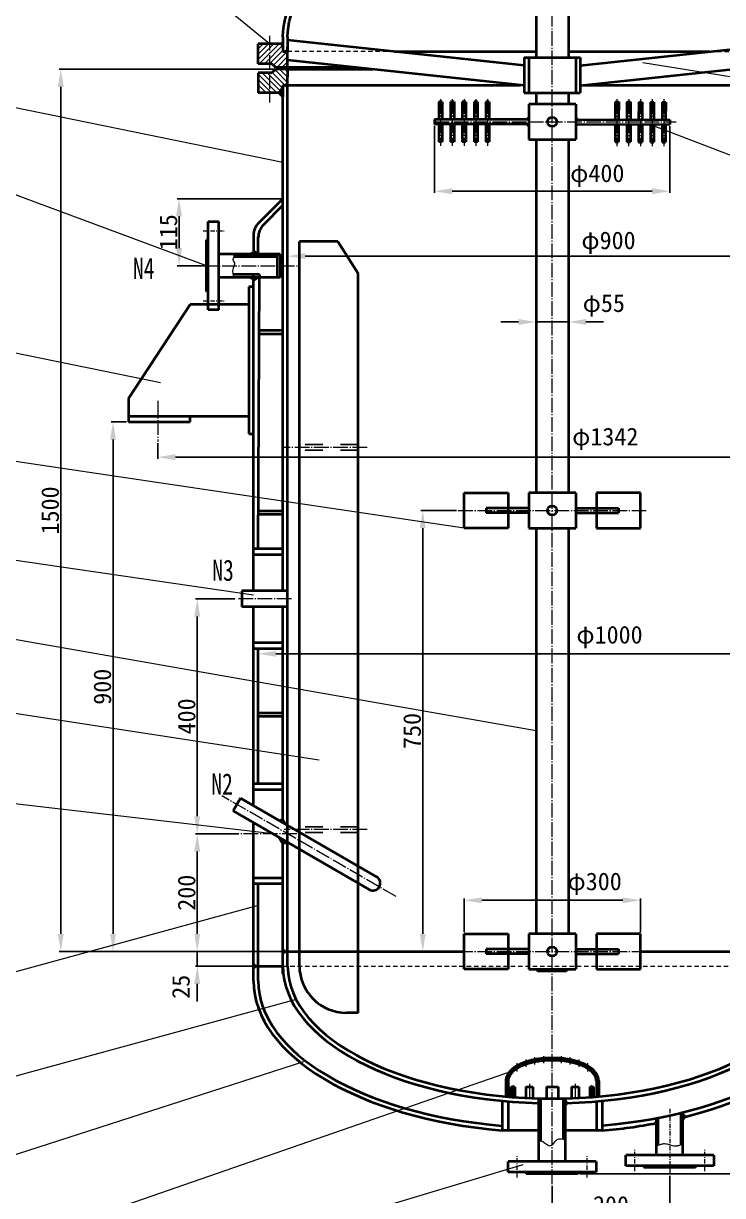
# Model space of a CAD drawing. Extents: x -4398 to 3578, y -1551 to 9604.
# Drawn here: x -3260 to -2071, y 5445 to 7438 of the extents above; entities that cross this region are included whole.
import ezdxf

# ---------------------------------------------------------------- set-up
doc = ezdxf.new("R2010")
doc.units = 0
doc.header["$LTSCALE"] = 10
doc.header["$PDMODE"] = 1
for name, pattern in [('EB_DASH', [6, 3, -3]), ('XX-L', [1.25, 0.75, -0.5]), ('ZXX-L', [3.28, 2.5, -0.3, 0.18, -0.3]), ('ZXX-S', [1.27, 0.75, -0.2, 0.12, -0.2])]:
    doc.linetypes.add(name, pattern=pattern)
doc.layers.get('Defpoints').update_dxf_attribs({"linetype": 'CONTINUOUS'})
for name, color, linetype, lineweight in [('A 粗实线', 1, 'CONTINUOUS', 40), ('B 细实线', 7, 'CONTINUOUS', 18), ('C 文 字', 2, 'CONTINUOUS', 20), ('CAXA0', 7, 'CONTINUOUS', 70), ('CAXA2', 6, 'EB_DASH', 25), ('D 短中心线', 3, 'ZXX-S', 18), ('E 长中心线', 3, 'ZXX-L', 18), ('G 长虚线', 6, 'XX-L', 20), ('J 标注尺寸', 2, 'CONTINUOUS', 18)]:
    doc.layers.add(name, color=color, linetype=linetype, lineweight=lineweight)
doc.styles.add('HZTXT', font='SIMFANG.TTF', dxfattribs={"width": 0.75})
doc.styles.get("Standard").update_dxf_attribs({"font": 'SIMFANG.TTF'})
doc.dimstyles.new('通用标注4.0', dxfattribs={"dimtxt": 30, "dimasz": 30, "dimexe": 3, "dimexo": 3, "dimgap": 3, "dimtad": 1, "dimdec": 0, "dimzin": 0, "dimdsep": 46, "dimtxsty": 'Standard', "dimcen": 3, "dimadec": 0, "dimazin": 0, "dimtfac": 0.375, "dimtdec": 0, "dimtmove": 2, "dimatfit": 3, "dimfxl": 0, "dimtzin": 0, "dimarcsym": 0})

# ---------------------------------------------------------------- blocks, each defined once
blk = doc.blocks.new('*D129')
at = {"layer": 'Defpoints', "color": 0}
for p in [(-2157.9, 8678), (-2317, 5481.7), (-1467.5, 5481.7)]:
    blk.add_point(p, dxfattribs=at)
at = {"layer": 'J 标注尺寸', "color": 0, "lineweight": -2}
for p, q in [((-2154.9, 8678), (-1464.5, 8678)), ((-1467.5, 8648), (-1467.5, 5511.7)), ((-2314, 5481.7), (-1464.5, 5481.7))]:
    blk.add_line(p, q, dxfattribs=at)
at = {"layer": 'J 标注尺寸', "color": 0}
for points in [[(-1472.5, 8648), (-1462.5, 8648), (-1467.5, 8678)], [(-1472.5, 5511.7), (-1462.5, 5511.7), (-1467.5, 5481.7)]]:
    blk.add_solid(points, dxfattribs=at)
at = {"layer": 'J 标注尺寸', "color": 0, "insert": (-1485.5, 7079.9), "char_height": 30, "attachment_point": 5, "rotation": 90}
blk.add_mtext('-3180', dxfattribs=at)
blk = doc.blocks.new('*D130')
at = {"layer": 'Defpoints', "color": 0}
for p in [(-2826.7, 7359.7), (-3196.9, 5859.7), (-2819, 5859.7)]:
    blk.add_point(p, dxfattribs=at)
at = {"layer": 'J 标注尺寸', "color": 0, "lineweight": -2}
for p, q in [((-2829.7, 7359.7), (-3199.9, 7359.7)), ((-3196.9, 7329.7), (-3196.9, 5889.7)), ((-2822, 5859.7), (-3199.9, 5859.7))]:
    blk.add_line(p, q, dxfattribs=at)
at = {"layer": 'J 标注尺寸', "color": 0}
for points in [[(-3201.9, 7329.7), (-3191.9, 7329.7), (-3196.9, 7359.7)], [(-3201.9, 5889.7), (-3191.9, 5889.7), (-3196.9, 5859.7)]]:
    blk.add_solid(points, dxfattribs=at)
at = {"layer": 'J 标注尺寸', "color": 0, "insert": (-3214.9, 6609.7), "char_height": 30, "attachment_point": 5, "rotation": 90}
blk.add_mtext('1500', dxfattribs=at)
blk = doc.blocks.new('*D121')
at = {"layer": 'Defpoints', "color": 0}
for p in [(-3082, 6760), (-3108.1, 5859.7), (-2819, 5859.7)]:
    blk.add_point(p, dxfattribs=at)
at = {"layer": 'J 标注尺寸', "color": 0, "lineweight": -2}
for p, q in [((-3085, 6760), (-3111.1, 6760)), ((-3108.1, 6730), (-3108.1, 5889.7)), ((-2822, 5859.7), (-3111.1, 5859.7))]:
    blk.add_line(p, q, dxfattribs=at)
at = {"layer": 'J 标注尺寸', "color": 0}
for points in [[(-3113.1, 6730), (-3103.1, 6730), (-3108.1, 6760)], [(-3113.1, 5889.7), (-3103.1, 5889.7), (-3108.1, 5859.7)]]:
    blk.add_solid(points, dxfattribs=at)
at = {"layer": 'J 标注尺寸', "color": 0, "insert": (-3126.1, 6309.9), "char_height": 30, "attachment_point": 5, "rotation": 90}
blk.add_mtext('900', dxfattribs=at)
blk = doc.blocks.new('*D120')
at = {"layer": 'Defpoints', "color": 0}
for p in [(-2210.9, 5946.8), (-2510.9, 5889.7), (-2210.9, 5889.7)]:
    blk.add_point(p, dxfattribs=at)
at = {"layer": 'J 标注尺寸', "color": 0, "lineweight": -2}
for p, q in [((-2510.9, 5892.7), (-2510.9, 5949.8)), ((-2480.9, 5946.8), (-2240.9, 5946.8)), ((-2210.9, 5892.7), (-2210.9, 5949.8))]:
    blk.add_line(p, q, dxfattribs=at)
at = {"layer": 'J 标注尺寸', "color": 0}
for points in [[(-2480.9, 5951.8), (-2480.9, 5941.8), (-2510.9, 5946.8)], [(-2240.9, 5951.8), (-2240.9, 5941.8), (-2210.9, 5946.8)]]:
    blk.add_solid(points, dxfattribs=at)
at = {"layer": 'J 标注尺寸', "color": 0, "insert": (-2288.8, 5974.9), "char_height": 30, "attachment_point": 5}
blk.add_mtext('φ300', dxfattribs=at)
blk = doc.blocks.new('*D119')
at = {"layer": 'Defpoints', "color": 0}
for p in [(-2520.9, 6609.7), (-2581.2, 5859.7), (-2564.2, 5859.7)]:
    blk.add_point(p, dxfattribs=at)
at = {"layer": 'J 标注尺寸', "color": 0, "lineweight": -2}
for p, q in [((-2523.9, 6609.7), (-2584.2, 6609.7)), ((-2581.2, 6579.7), (-2581.2, 5889.7)), ((-2567.2, 5859.7), (-2584.2, 5859.7))]:
    blk.add_line(p, q, dxfattribs=at)
at = {"layer": 'J 标注尺寸', "color": 0}
for points in [[(-2586.2, 6579.7), (-2576.2, 6579.7), (-2581.2, 6609.7)], [(-2586.2, 5889.7), (-2576.2, 5889.7), (-2581.2, 5859.7)]]:
    blk.add_solid(points, dxfattribs=at)
at = {"layer": 'J 标注尺寸', "color": 0, "insert": (-2599.2, 6234.7), "char_height": 30, "attachment_point": 5, "rotation": 90}
blk.add_mtext('750', dxfattribs=at)
blk = doc.blocks.new('*D115')
at = {"layer": 'Defpoints', "color": 0}
for p in [(-2964.8, 6459.3), (-2898.1, 6459.3), (-2964.1, 6059.7)]:
    blk.add_point(p, dxfattribs=at)
at = {"layer": 'J 标注尺寸', "color": 0, "lineweight": -2}
for p, q in [((-2901.1, 6459.3), (-2967.8, 6459.3)), ((-2964.8, 6089.7), (-2964.8, 6429.3)), ((-2967.1, 6059.7), (-2967.8, 6059.7))]:
    blk.add_line(p, q, dxfattribs=at)
at = {"layer": 'J 标注尺寸', "color": 0}
for points in [[(-2969.8, 6429.3), (-2959.8, 6429.3), (-2964.8, 6459.3)], [(-2969.8, 6089.7), (-2959.8, 6089.7), (-2964.8, 6059.7)]]:
    blk.add_solid(points, dxfattribs=at)
at = {"layer": 'J 标注尺寸', "color": 0, "insert": (-2982.8, 6259.5), "char_height": 30, "attachment_point": 5, "rotation": 90}
blk.add_mtext('400', dxfattribs=at)
blk = doc.blocks.new('*D136')
at = {"layer": 'Defpoints', "color": 0}
for p in [(-2819, 5859.7), (-2964.8, 5834.7), (-2861, 5834.7)]:
    blk.add_point(p, dxfattribs=at)
at = {"layer": 'J 标注尺寸', "color": 0, "lineweight": -2}
for p, q in [((-2964.8, 5889.7), (-2964.8, 5919.7)), ((-2822, 5859.7), (-2967.8, 5859.7)), ((-2964.8, 5859.7), (-2964.8, 5834.7)), ((-2864, 5834.7), (-2967.8, 5834.7)), ((-2964.8, 5804.7), (-2964.8, 5774.7))]:
    blk.add_line(p, q, dxfattribs=at)
at = {"layer": 'J 标注尺寸', "color": 0}
for points in [[(-2969.8, 5889.7), (-2959.8, 5889.7), (-2964.8, 5859.7)], [(-2969.8, 5804.7), (-2959.8, 5804.7), (-2964.8, 5834.7)]]:
    blk.add_solid(points, dxfattribs=at)
at = {"layer": 'J 标注尺寸', "color": 0, "insert": (-2992.5, 5799.8), "char_height": 30, "attachment_point": 5, "rotation": 90}
blk.add_mtext('25', dxfattribs=at)
blk = doc.blocks.new('*D114')
at = {"layer": 'Defpoints', "color": 0}
for p in [(-2891, 6059.7), (-2964.8, 5859.7), (-2819, 5859.7)]:
    blk.add_point(p, dxfattribs=at)
at = {"layer": 'J 标注尺寸', "color": 0, "lineweight": -2}
for p, q in [((-2894, 6059.7), (-2967.8, 6059.7)), ((-2964.8, 6029.7), (-2964.8, 5889.7)), ((-2822, 5859.7), (-2967.8, 5859.7))]:
    blk.add_line(p, q, dxfattribs=at)
at = {"layer": 'J 标注尺寸', "color": 0}
for points in [[(-2969.8, 6029.7), (-2959.8, 6029.7), (-2964.8, 6059.7)], [(-2969.8, 5889.7), (-2959.8, 5889.7), (-2964.8, 5859.7)]]:
    blk.add_solid(points, dxfattribs=at)
at = {"layer": 'J 标注尺寸', "color": 0, "insert": (-2982.8, 5959.7), "char_height": 30, "attachment_point": 5, "rotation": 90}
blk.add_mtext('200', dxfattribs=at)
blk = doc.blocks.new('*D118')
at = {"layer": 'Defpoints', "color": 0}
for p in [(-2161, 5481.3), (-2361, 5464.2), (-2161, 5410.7)]:
    blk.add_point(p, dxfattribs=at)
at = {"layer": 'J 标注尺寸', "color": 0, "lineweight": -2}
for p, q in [((-2361, 5461.2), (-2361, 5407.7)), ((-2161, 5478.3), (-2161, 5407.7)), ((-2331, 5410.7), (-2191, 5410.7))]:
    blk.add_line(p, q, dxfattribs=at)
at = {"layer": 'J 标注尺寸', "color": 0}
for points in [[(-2331, 5415.7), (-2331, 5405.7), (-2361, 5410.7)], [(-2191, 5415.7), (-2191, 5405.7), (-2161, 5410.7)]]:
    blk.add_solid(points, dxfattribs=at)
at = {"layer": 'J 标注尺寸', "color": 0, "insert": (-2261, 5428.7), "char_height": 30, "attachment_point": 5}
blk.add_mtext('200', dxfattribs=at)
blk = doc.blocks.new('*D133')
at = {"layer": 'Defpoints', "color": 0}
for p in [(-2861, 6374.3), (-1861, 6374.3), (-1861, 6365.9)]:
    blk.add_point(p, dxfattribs=at)
at = {"layer": 'J 标注尺寸', "color": 0, "lineweight": -2}
for p, q in [((-2861, 6371.3), (-2861, 6362.9)), ((-2831, 6365.9), (-1891, 6365.9)), ((-1861, 6371.3), (-1861, 6362.9))]:
    blk.add_line(p, q, dxfattribs=at)
at = {"layer": 'J 标注尺寸', "color": 0}
for points in [[(-2831, 6370.9), (-2831, 6360.9), (-2861, 6365.9)], [(-1891, 6370.9), (-1891, 6360.9), (-1861, 6365.9)]]:
    blk.add_solid(points, dxfattribs=at)
at = {"layer": 'J 标注尺寸', "color": 0, "insert": (-2263.5, 6394.3), "char_height": 30, "attachment_point": 5}
blk.add_mtext('φ1000', dxfattribs=at)
blk = doc.blocks.new('*D125')
at = {"layer": 'Defpoints', "color": 0}
for p in [(-3032, 6726.8), (-1690.1, 6726.8), (-1690.1, 6700.2)]:
    blk.add_point(p, dxfattribs=at)
at = {"layer": 'J 标注尺寸', "color": 0, "lineweight": -2}
for p, q in [((-3032, 6723.8), (-3032, 6697.2)), ((-1690.1, 6723.8), (-1690.1, 6697.2)), ((-3002, 6700.2), (-1720.1, 6700.2))]:
    blk.add_line(p, q, dxfattribs=at)
at = {"layer": 'J 标注尺寸', "color": 0}
for points in [[(-3002, 6705.2), (-3002, 6695.2), (-3032, 6700.2)], [(-1720.1, 6705.2), (-1720.1, 6695.2), (-1690.1, 6700.2)]]:
    blk.add_solid(points, dxfattribs=at)
at = {"layer": 'J 标注尺寸', "color": 0, "insert": (-2270.7, 6731.2), "char_height": 30, "attachment_point": 5}
blk.add_mtext('φ1342', dxfattribs=at)
blk = doc.blocks.new('*D122')
at = {"layer": 'C 文 字', "color": 0, "lineweight": -2}
for p, q in [((-2811, 7033.1), (-2811, 7045)), ((-2781, 7042), (-1941, 7042)), ((-1911, 7033.1), (-1911, 7045))]:
    blk.add_line(p, q, dxfattribs=at)
at = {"layer": 'C 文 字', "color": 0}
for points in [[(-2781, 7047), (-2781, 7037), (-2811, 7042)], [(-1941, 7047), (-1941, 7037), (-1911, 7042)]]:
    blk.add_solid(points, dxfattribs=at)
at = {"layer": 'Defpoints', "color": 0}
for p in [(-1911, 7042), (-2811, 7030.1), (-1911, 7030.1)]:
    blk.add_point(p, dxfattribs=at)
at = {"layer": 'C 文 字', "color": 0, "insert": (-2265.2, 7064.8), "char_height": 30, "attachment_point": 5}
blk.add_mtext('φ900', dxfattribs=at)
blk = doc.blocks.new('*D116')
at = {"layer": 'Defpoints', "color": 0}
for p in [(-2995.7, 7139.7), (-2819, 7139.7), (-2949, 7025.6)]:
    blk.add_point(p, dxfattribs=at)
at = {"layer": 'J 标注尺寸', "color": 0, "lineweight": -2}
for p, q in [((-2822, 7139.7), (-2998.7, 7139.7)), ((-2995.7, 7055.6), (-2995.7, 7109.7)), ((-2952, 7025.6), (-2998.7, 7025.6))]:
    blk.add_line(p, q, dxfattribs=at)
at = {"layer": 'J 标注尺寸', "color": 0}
for points in [[(-3000.7, 7109.7), (-2990.7, 7109.7), (-2995.7, 7139.7)], [(-3000.7, 7055.6), (-2990.7, 7055.6), (-2995.7, 7025.6)]]:
    blk.add_solid(points, dxfattribs=at)
at = {"layer": 'J 标注尺寸', "color": 0, "insert": (-3013.7, 7082.6), "char_height": 30, "attachment_point": 5, "rotation": 90}
blk.add_mtext('115', dxfattribs=at)
blk = doc.blocks.new('*D135')
at = {"layer": 'Defpoints', "color": 0}
for p in [(-2561, 7266.3), (-2161, 7266), (-2561, 7152.4)]:
    blk.add_point(p, dxfattribs=at)
at = {"layer": 'J 标注尺寸', "color": 0, "lineweight": -2}
for p, q in [((-2561, 7263.3), (-2561, 7149.4)), ((-2161, 7263), (-2161, 7149.4)), ((-2191, 7152.4), (-2531, 7152.4))]:
    blk.add_line(p, q, dxfattribs=at)
at = {"layer": 'J 标注尺寸', "color": 0}
for points in [[(-2531, 7157.4), (-2531, 7147.4), (-2561, 7152.4)], [(-2191, 7157.4), (-2191, 7147.4), (-2161, 7152.4)]]:
    blk.add_solid(points, dxfattribs=at)
at = {"layer": 'J 标注尺寸', "color": 0, "insert": (-2284.3, 7178.8), "char_height": 30, "attachment_point": 5}
blk.add_mtext('φ400', dxfattribs=at)
blk = doc.blocks.new('*D124')
at = {"layer": 'Defpoints', "color": 0}
for p in [(-2388.5, 6932.5), (-2388.5, 6930.1), (-2333.5, 6932.5)]:
    blk.add_point(p, dxfattribs=at)
at = {"layer": 'J 标注尺寸', "color": 0, "lineweight": -2}
for p, q in [((-2418.5, 6930.1), (-2448.5, 6930.1)), ((-2333.5, 6930.1), (-2388.5, 6930.1)), ((-2388.5, 6929.5), (-2388.5, 6927.1)), ((-2333.5, 6929.5), (-2333.5, 6927.1)), ((-2303.5, 6930.1), (-2273.5, 6930.1))]:
    blk.add_line(p, q, dxfattribs=at)
at = {"layer": 'J 标注尺寸', "color": 0}
for points in [[(-2418.5, 6935.1), (-2418.5, 6925.1), (-2388.5, 6930.1)], [(-2303.5, 6935.1), (-2303.5, 6925.1), (-2333.5, 6930.1)]]:
    blk.add_solid(points, dxfattribs=at)
at = {"layer": 'J 标注尺寸', "color": 0, "insert": (-2273.2, 6958), "char_height": 30, "attachment_point": 5}
blk.add_mtext('φ55', dxfattribs=at)

msp = doc.modelspace()

# ---------------------------------------------------------------- hatches: boundary and pattern name
at = {"layer": 'A 粗实线'}
h = msp.add_hatch(color=256, dxfattribs=at)
h.paths.add_polyline_path([(-2824.6, 7403), (-2819, 7403), (-2819, 7395)], flags=0)
h.paths.add_polyline_path([(-2819, 7408.6), (-2819, 7403), (-2824.6, 7403)], flags=0)
h = msp.add_hatch(color=256, dxfattribs=at)
h.paths.add_polyline_path([(-2826, 7319.7), (-2819, 7319.7), (-2819, 7329.7)], flags=0)
h.paths.add_polyline_path([(-2819, 7312.7), (-2819, 7319.7), (-2826, 7319.7)], flags=0)
for points in [[(-2401, 7274.3), (-2404.2, 7274.3), (-2401, 7277.5)], [(-2321, 7274.3), (-2317.8, 7274.3), (-2321, 7277.5)], [(-2321, 7274.2), (-2317.8, 7274.2), (-2320.9, 7277.4)], [(-2401, 7266.3), (-2404.2, 7266.3), (-2401, 7263.1)], [(-2321, 7266.3), (-2317.8, 7266.3), (-2321, 7263.1)], [(-2321, 7266.2), (-2317.8, 7266.2), (-2321, 7263)]]:
    msp.add_hatch(color=256, dxfattribs=at).paths.add_polyline_path(points, flags=0)
h = msp.add_hatch(color=256, dxfattribs=at)
h.paths.add_polyline_path([(-2861, 7045.6), (-2869, 7045.6), (-2869, 7050.9)])
h.paths.add_polyline_path([(-2869, 7045.6), (-2879.3, 7045.6), (-2869, 7050.9)])
h = msp.add_hatch(color=256, dxfattribs=at)
h.paths.add_polyline_path([(-2861, 7005.6), (-2869, 7005.6), (-2869, 7000.2)])
h.paths.add_polyline_path([(-2869, 7005.6), (-2879.3, 7005.6), (-2869, 7000.2)])
h = msp.add_hatch(color=256, dxfattribs=at)
h.paths.add_polyline_path([(-2821, 6080), (-2819, 6087.5), (-2826.8, 6083.3)])
h.paths.add_polyline_path([(-2821, 6080), (-2811, 6074.2), (-2819, 6087.5)])
h = msp.add_hatch(color=256, dxfattribs=at)
h.paths.add_polyline_path([(-2819, 6042.7), (-2819, 6049.8), (-2825.6, 6053.7)], flags=0)
h.paths.add_polyline_path([(-2819, 6042.7), (-2811, 6045.2), (-2819, 6049.8)], flags=0)
at = {"layer": 'B 细实线'}
h = msp.add_hatch(dxfattribs=at)
h.set_pattern_fill('ANSI31', color=256, scale=2, style=0)
h.paths.add_polyline_path([(-2841.9, 7402.9), (-2861, 7402.9), (-2861, 7368.9), (-2841.9, 7368.9)])
h.paths.add_polyline_path([(-2811, 7389.7), (-2819, 7389.7), (-2819, 7402.9), (-2841.9, 7402.9), (-2841.9, 7368.9), (-2837.8, 7368.9), (-2831.3, 7362.9), (-2811, 7362.9)])
h.paths.add_polyline_path([(-1880.1, 7402.9), (-1903, 7402.9), (-1903, 7389.7), (-1911, 7389.7), (-1911, 7378.7), (-1911, 7362.9), (-1890.6, 7362.9), (-1884.1, 7368.9), (-1880.1, 7368.9)])
h.paths.add_polyline_path([(-1861, 7402.9), (-1880.1, 7402.9), (-1880.1, 7368.9), (-1861, 7368.9)])
h = msp.add_hatch(dxfattribs=at)
h.set_pattern_fill('ANSI31', color=256, scale=2, angle=90, style=0)
h.paths.add_polyline_path([(-2841.9, 7353.7), (-2861, 7353.7), (-2861, 7319.7), (-2841.9, 7319.7)])
h.paths.add_polyline_path([(-2811, 7346.7), (-2811, 7359.7), (-2831.3, 7359.7), (-2837.8, 7353.7), (-2841.9, 7353.7), (-2841.9, 7319.7), (-2826, 7319.7), (-2819, 7329.7), (-2819, 7332.7), (-2811, 7332.7)])
h.paths.add_polyline_path([(-1880.1, 7353.7), (-1884.1, 7353.7), (-1890.6, 7359.7), (-1911, 7359.7), (-1911, 7346.7), (-1911, 7332.7), (-1903, 7332.7), (-1903, 7329.7), (-1896.8, 7320.8), (-1889.9, 7319.7), (-1880.1, 7319.7)])
h.paths.add_polyline_path([(-1861, 7353.7), (-1880.1, 7353.7), (-1880.1, 7319.7), (-1861, 7319.7)])
at = {"layer": 'CAXA0', "linetype": 'Continuous', "lineweight": 25}
msp.add_hatch(color=256, dxfattribs=at).paths.add_polyline_path([(-2826.7, 7359.7), (-2811, 7359.7), (-2810.9, 7362.7), (-2826.7, 7362.7)], flags=0)

# ---------------------------------------------------------------- linework, layer by layer
at = {"layer": 'A 粗实线'}
for p, q in [((-2388.5, 7639.5), (-2388.5, 7379.6)), ((-2333.5, 7639.5), (-2333.5, 7379.6)), ((-2819, 7414.9), (-2819, 7389.7)), ((-2819, 7413.9), (-2819, 7389.7)), ((-2811, 7414.9), (-2811, 7389.7)), ((-2861, 7368.9), (-2861, 7402.9)), ((-2819, 7402.9), (-2861, 7402.9)), ((-2408.5, 7366), (-2811, 7409.3)), ((-2811, 7362.9), (-2811, 7398)), ((-2313.5, 7366), (-1911, 7409.3)), ((-2819, 7389.7), (-2811, 7389.7)), ((-2819, 7389.7), (-2811, 7389.7)), ((-2408.5, 7332), (-2811, 7375.4)), ((-2629, 7389.7), (-2388.5, 7389.7)), ((-2408.5, 7379.6), (-2313.5, 7379.6)), ((-2408.5, 7379.6), (-2408.5, 7319.6)), ((-2401, 7379.6), (-2401, 7319.6)), ((-2333.5, 7389.7), (-2093, 7389.7)), ((-2321, 7379.6), (-2321, 7319.6)), ((-2313.5, 7379.6), (-2313.5, 7319.6)), ((-2313.5, 7332), (-1911, 7375.4)), ((-2837.8, 7368.9), (-2861, 7368.9)), ((-2837.8, 7353.7), (-2861, 7353.7)), ((-2861, 7353.7), (-2861, 7319.7)), ((-2831.3, 7362.9), (-2837.8, 7368.9)), ((-2831.3, 7359.7), (-2837.8, 7353.7)), ((-2695.7, 7362.9), (-2831.3, 7362.9)), ((-2811, 7359.7), (-2831.3, 7359.7)), ((-2811, 7359.7), (-2665.5, 7359.7)), ((-2811, 7359.7), (-2811, 7346.7)), ((-2811, 6074.1), (-2811, 7346.7)), ((-2821, 7319.7), (-2861, 7319.7)), ((-2819, 7329.7), (-2826, 7319.7)), ((-2826, 7319.7), (-2819, 7312.7)), ((-2819, 7332.7), (-2819, 7312.6)), ((-2819, 7332.7), (-2414.8, 7332.7)), ((-2819, 6472.8), (-2819, 7322.6)), ((-2408.5, 7319.6), (-2313.5, 7319.6)), ((-2388.5, 7319.6), (-2388.5, 7300.3)), ((-2333.5, 7319.6), (-2333.5, 7300.3)), ((-2307.2, 7332.7), (-1903, 7332.7)), ((-2554, 7304.3), (-2554, 7274.3)), ((-2548, 7304.3), (-2554, 7304.3)), ((-2548, 7304.3), (-2548, 7274.3)), ((-2534, 7304.3), (-2534, 7274.3)), ((-2528, 7304.3), (-2534, 7304.3)), ((-2528, 7304.3), (-2528, 7274.3)), ((-2508, 7304.3), (-2514, 7304.3)), ((-2514, 7304.3), (-2514, 7274.3)), ((-2508, 7304.3), (-2508, 7274.3)), ((-2494, 7304.3), (-2494, 7274.3)), ((-2488, 7304.3), (-2494, 7304.3)), ((-2488, 7304.3), (-2488, 7274.3)), ((-2474, 7304.3), (-2474, 7274.3)), ((-2468, 7304.3), (-2474, 7304.3)), ((-2468, 7304.3), (-2468, 7274.3)), ((-2321, 7300.3), (-2401, 7300.3)), ((-2401, 7300.3), (-2401, 7240.3)), ((-2321, 7300.3), (-2321, 7240.3)), ((-2253.9, 7304.1), (-2254, 7274.1)), ((-2253.9, 7304.1), (-2247.9, 7304.1)), ((-2247.9, 7304.1), (-2248, 7274.1)), ((-2233.9, 7304.1), (-2234, 7274.1)), ((-2233.9, 7304.1), (-2227.9, 7304.1)), ((-2227.9, 7304.1), (-2228, 7274.1)), ((-2213.9, 7304), (-2214, 7274)), ((-2213.9, 7304), (-2207.9, 7304)), ((-2207.9, 7304), (-2208, 7274)), ((-2193.9, 7304), (-2194, 7274)), ((-2193.9, 7304), (-2187.9, 7304)), ((-2187.9, 7304), (-2188, 7274)), ((-2173.9, 7304), (-2174, 7274)), ((-2173.9, 7304), (-2167.9, 7304)), ((-2167.9, 7304), (-2168, 7274)), ((-2401, 7274.3), (-2561, 7274.3)), ((-2461, 7274.3), (-2561, 7274.3)), ((-2561, 7274.3), (-2561, 7266.3)), ((-2401, 7277.5), (-2404.2, 7274.3)), ((-2321, 7277.5), (-2317.8, 7274.3)), ((-2321, 7274.2), (-2161, 7274)), ((-2320.9, 7277.4), (-2317.8, 7274.2)), ((-2261, 7274.1), (-2161, 7274)), ((-2161, 7274), (-2161, 7266)), ((-2401, 7266.3), (-2561, 7266.3)), ((-2554, 7266.3), (-2554, 7236.3)), ((-2548, 7266.3), (-2548, 7236.3)), ((-2534, 7266.3), (-2534, 7236.3)), ((-2528, 7266.3), (-2528, 7236.3)), ((-2514, 7266.3), (-2514, 7236.3)), ((-2508, 7266.3), (-2508, 7236.3)), ((-2494, 7266.3), (-2494, 7236.3)), ((-2488, 7266.3), (-2488, 7236.3)), ((-2474, 7266.3), (-2474, 7236.3)), ((-2468, 7266.3), (-2468, 7236.3)), ((-2401, 7263.1), (-2404.2, 7266.3)), ((-2321, 7263.1), (-2317.8, 7266.3)), ((-2321, 7266.2), (-2161, 7266)), ((-2321, 7263), (-2317.8, 7266.2)), ((-2254, 7266.1), (-2254, 7236.1)), ((-2248, 7266.1), (-2248, 7236.1)), ((-2234, 7266.1), (-2234, 7236.1)), ((-2228, 7266.1), (-2228, 7236.1)), ((-2214, 7266), (-2214, 7236)), ((-2208, 7266), (-2208, 7236)), ((-2194, 7266), (-2194, 7236)), ((-2188, 7266), (-2188, 7236)), ((-2174, 7266), (-2174, 7236)), ((-2168, 7266), (-2168, 7236)), ((-2548, 7236.3), (-2554, 7236.3)), ((-2528, 7236.3), (-2534, 7236.3)), ((-2508, 7236.3), (-2514, 7236.3)), ((-2488, 7236.3), (-2494, 7236.3)), ((-2468, 7236.3), (-2474, 7236.3)), ((-2401, 7240.3), (-2321, 7240.3)), ((-2388.5, 7240.3), (-2388.5, 6639.7)), ((-2333.5, 7240.3), (-2333.5, 6639.7)), ((-2254, 7236.1), (-2248, 7236.1)), ((-2234, 7236.1), (-2228, 7236.1)), ((-2214, 7236), (-2208, 7236)), ((-2194, 7236), (-2188, 7236)), ((-2174, 7236), (-2168, 7236)), ((-2819, 7139.7), (-2860.2, 7098.5)), ((-2819, 7128.4), (-2852.2, 7095.2)), ((-2946, 6950.6), (-2946, 7100.6)), ((-2946, 7100.6), (-2928, 7100.6)), ((-2928, 6950.6), (-2928, 7100.6)), ((-2869, 7077.3), (-2869, 7045.6)), ((-2949, 6981.6), (-2949, 7069.6)), ((-2946, 7069.6), (-2949, 7069.6)), ((-2949, 7069.6), (-2949, 7069.6)), ((-2861, 7045.6), (-2861, 7074)), ((-2791, 5835.6), (-2791, 7066.9)), ((-2725.5, 7066.9), (-2791, 7066.9)), ((-2725.5, 7066.9), (-2691, 7012.7)), ((-2949, 7005.6), (-2949, 7045.6)), ((-2824, 7045.6), (-2928, 7045.6)), ((-2829, 7040.6), (-2903, 7040.6)), ((-2861, 7045.6), (-2869, 7050.9)), ((-2829, 7045.6), (-2829, 7005.6)), ((-2824, 7045.6), (-2824, 7005.6)), ((-2824, 7005.6), (-2928, 7005.6)), ((-2859, 7010.6), (-2904.1, 7010.6)), ((-2869, 6472.8), (-2869, 7010.6)), ((-2861, 7005.6), (-2869, 7000.2)), ((-2861, 6544.3), (-2859, 7005.6)), ((-2859, 7010.6), (-2859, 7005.6)), ((-2691, 5755.6), (-2691, 7012.7)), ((-2946, 6981.6), (-2949, 6981.6)), ((-2877, 6990), (-2877, 6740)), ((-2869, 6990), (-2877, 6990)), ((-2977, 6960), (-3082, 6800)), ((-2877, 6960), (-2977, 6960)), ((-2928, 6950.6), (-2946, 6950.6)), ((-2860.9, 6916.1), (-2819, 6916.1)), ((-2860.9, 6910.1), (-2819, 6910.1)), ((-3082, 6800), (-3082, 6770)), ((-3082, 6770), (-2877, 6770)), ((-3082, 6770), (-3082, 6760)), ((-3082, 6760), (-2977, 6760)), ((-2977, 6760), (-2977, 6770)), ((-2877, 6740), (-2869, 6740)), ((-2510.9, 6579.7), (-2510.9, 6639.7)), ((-2510.9, 6639.7), (-2435.9, 6639.7)), ((-2435.9, 6639.7), (-2435.9, 6579.7)), ((-2320.9, 6639.7), (-2400.9, 6639.7)), ((-2400.9, 6639.7), (-2400.9, 6579.7)), ((-2320.9, 6639.7), (-2320.9, 6579.7)), ((-2285.9, 6639.7), (-2285.9, 6579.7)), ((-2210.9, 6639.7), (-2285.9, 6639.7)), ((-2210.9, 6579.7), (-2210.9, 6639.7)), ((-2860.9, 6609.1), (-2819, 6609.1)), ((-2860.9, 6603.1), (-2819, 6603.1)), ((-2473.4, 6613.7), (-2473.4, 6605.7)), ((-2400.9, 6613.7), (-2473.4, 6613.7)), ((-2400.9, 6605.7), (-2473.4, 6605.7)), ((-2320.9, 6613.7), (-2248.4, 6613.7)), ((-2320.9, 6605.7), (-2248.4, 6605.7)), ((-2248.4, 6613.7), (-2248.4, 6605.7)), ((-2435.9, 6579.7), (-2510.9, 6579.7)), ((-2400.9, 6579.7), (-2320.9, 6579.7)), ((-2388.5, 6579.7), (-2388.5, 5889.7)), ((-2333.5, 6579.7), (-2333.5, 5889.7)), ((-2285.9, 6579.7), (-2210.9, 6579.7)), ((-2819, 6544.3), (-2869, 6544.3)), ((-2819, 6534.3), (-2869, 6534.3)), ((-2811, 6472.8), (-2889, 6472.8)), ((-2889, 6472.8), (-2889, 6445.8)), ((-2811, 6445.8), (-2889, 6445.8)), ((-2869, 6107.6), (-2869, 6445.8)), ((-2819, 6078.8), (-2819, 6445.8)), ((-2819, 6384.3), (-2869, 6384.3)), ((-2819, 6374.3), (-2869, 6374.3)), ((-2861, 6144.7), (-2861, 6374.3)), ((-2860.9, 6265.7), (-2819, 6265.7)), ((-2860.9, 6259.7), (-2819, 6259.7)), ((-2819, 6144.7), (-2869, 6144.7)), ((-2903.8, 6098.9), (-2891.3, 6120.5)), ((-2659.7, 5986.8), (-2891.3, 6120.5)), ((-2819, 6134.7), (-2869, 6134.7)), ((-2672.2, 5965.1), (-2903.8, 6098.9)), ((-2869, 5809.7), (-2869, 6078.8)), ((-2811, 6045.3), (-2811, 6074.1)), ((-2819, 6042.7), (-2825.6, 6053.7)), ((-2819, 5821.7), (-2819, 6049.9)), ((-2819, 6028.8), (-2819, 6049.9)), ((-2811, 6045.2), (-2819, 6042.7)), ((-2811, 5834.7), (-2811, 6045.3)), ((-2819, 5984.7), (-2869, 5984.7)), ((-2819, 5984.7), (-2848.7, 5984.7)), ((-2819, 5974.7), (-2869, 5974.7)), ((-2861, 5809.7), (-2861, 5974.7)), ((-2510.9, 5829.7), (-2510.9, 5889.7)), ((-2510.9, 5889.7), (-2435.9, 5889.7)), ((-2435.9, 5889.7), (-2435.9, 5829.7)), ((-2320.9, 5889.7), (-2400.9, 5889.7)), ((-2400.9, 5889.7), (-2400.9, 5829.7)), ((-2320.9, 5889.7), (-2320.9, 5829.7)), ((-2285.9, 5889.7), (-2285.9, 5829.7)), ((-2210.9, 5889.7), (-2285.9, 5889.7)), ((-2210.9, 5829.7), (-2210.9, 5889.7)), ((-2819, 5859.7), (-2510.9, 5859.7)), ((-2473.4, 5863.7), (-2473.4, 5855.7)), ((-2400.9, 5863.7), (-2473.4, 5863.7)), ((-2388.5, 5859.7), (-2388.5, 5859.7)), ((-2333.5, 5859.7), (-2333.5, 5859.7)), ((-2320.9, 5863.7), (-2248.4, 5863.7)), ((-2248.4, 5863.7), (-2248.4, 5855.7)), ((-2210.9, 5859.7), (-1903, 5859.7)), ((-2400.9, 5855.7), (-2473.4, 5855.7)), ((-2320.9, 5855.7), (-2248.4, 5855.7)), ((-2869, 5834.7), (-2819, 5834.7)), ((-2435.9, 5829.7), (-2510.9, 5829.7)), ((-2400.9, 5829.7), (-2320.9, 5829.7)), ((-2388.5, 5829.7), (-2385.5, 5826.7)), ((-2385.5, 5826.7), (-2336.5, 5826.7)), ((-2333.5, 5829.7), (-2336.5, 5826.7)), ((-2285.9, 5829.7), (-2210.9, 5829.7)), ((-2691, 5755.6), (-2711, 5755.6)), ((-2424.9, 5662.9), (-2424.9, 5657.9)), ((-2416.9, 5667.5), (-2416.9, 5663)), ((-2409.9, 5670.5), (-2409.9, 5666.2)), ((-2401.9, 5673.2), (-2401.9, 5669)), ((-2394.9, 5675), (-2394.9, 5670.9)), ((-2386.9, 5676.6), (-2386.9, 5672.5)), ((-2379.9, 5677.6), (-2379.9, 5673.6)), ((-2371.9, 5678.3), (-2371.9, 5674.3)), ((-2364.9, 5678.7), (-2364.9, 5674.7)), ((-2356.9, 5678.7), (-2356.9, 5674.7)), ((-2349.9, 5678.3), (-2349.9, 5674.3)), ((-2341.9, 5677.6), (-2341.9, 5673.6)), ((-2334.9, 5676.6), (-2334.9, 5672.5)), ((-2326.9, 5675), (-2326.9, 5670.9)), ((-2319.9, 5673.2), (-2319.9, 5669)), ((-2311.9, 5670.5), (-2311.9, 5666.2)), ((-2304.9, 5667.5), (-2304.9, 5663)), ((-2296.9, 5662.9), (-2296.9, 5657.9)), ((-2439.9, 5639.7), (-2439.9, 5613.2)), ((-2435.9, 5639.7), (-2435.9, 5612.8)), ((-2285.9, 5639.7), (-2285.9, 5612.8)), ((-2281.9, 5639.7), (-2281.9, 5613.2)), ((-2439.9, 5629.7), (-2435.9, 5629.7)), ((-2431.2, 5629.7), (-2424.6, 5629.7)), ((-2431.2, 5629.7), (-2431.2, 5612.4)), ((-2424.6, 5629.7), (-2424.6, 5611.9)), ((-2406, 5629.7), (-2393.7, 5629.7)), ((-2406, 5629.7), (-2406, 5610.8)), ((-2393.7, 5629.7), (-2393.7, 5610.3)), ((-2370.9, 5629.7), (-2350.9, 5629.7)), ((-2370.9, 5629.7), (-2370.9, 5609.7)), ((-2350.9, 5629.7), (-2350.9, 5609.8)), ((-2328.1, 5629.7), (-2315.9, 5629.7)), ((-2328.1, 5629.7), (-2328.1, 5610.3)), ((-2315.9, 5629.7), (-2315.9, 5610.8)), ((-2297.2, 5629.7), (-2290.6, 5629.7)), ((-2297.2, 5629.7), (-2297.2, 5611.9)), ((-2290.6, 5629.7), (-2290.6, 5612.4)), ((-2285.9, 5629.7), (-2281.9, 5629.7)), ((-2446, 5605.8), (-2446, 5555.3)), ((-2436, 5604.8), (-2436, 5555.3)), ((-2383.5, 5502.7), (-2383.5, 5610)), ((-2380.5, 5537.6), (-2380.5, 5609.9)), ((-2341.5, 5540.3), (-2341.5, 5609.9)), ((-2338.5, 5502.7), (-2338.5, 5610)), ((-2285.9, 5604.8), (-2285.9, 5555.3)), ((-2275.9, 5605.8), (-2275.9, 5555.3)), ((-2141.5, 5531.1), (-2141.5, 5585.1)), ((-2138.5, 5513.5), (-2138.5, 5585.8)), ((-2183.5, 5513.5), (-2183.5, 5576)), ((-2180.5, 5530.2), (-2180.5, 5576.6)), ((-2383.5, 5555.3), (-2446, 5555.3)), ((-2275.9, 5555.3), (-2338.5, 5555.3)), ((-2286, 5502.7), (-2436, 5502.7)), ((-2436, 5484.7), (-2436, 5502.7)), ((-2286, 5502.7), (-2286, 5484.7)), ((-2236, 5495.5), (-2236, 5513.5)), ((-2086, 5513.5), (-2236, 5513.5)), ((-2086, 5513.5), (-2086, 5495.5)), ((-2286, 5484.7), (-2436, 5484.7)), ((-2405, 5484.7), (-2405, 5481.7)), ((-2317, 5481.7), (-2405, 5481.7)), ((-2405, 5481.7), (-2405, 5481.7)), ((-2317, 5484.7), (-2317, 5481.7)), ((-2086, 5495.5), (-2236, 5495.5)), ((-2205, 5495.5), (-2205, 5492.5)), ((-2117, 5492.5), (-2205, 5492.5)), ((-2205, 5492.5), (-2205, 5492.5)), ((-2117, 5495.5), (-2117, 5492.5))]:
    msp.add_line(p, q, dxfattribs=at)
for centre in [(-2361, 7270.3), (-2360.9, 6609.7), (-2360.9, 5859.7)]:
    msp.add_circle(centre, 8, dxfattribs=at)
for centre, radius, start, end in [((-2839, 7077.3), 30, 135, 180), ((-2831, 7074), 30, 135, 180), ((-2665.9, 5976), 12.5, 240, 60), ((-2711, 5835.6), 80, 180, 270)]:
    msp.add_arc(centre, radius, start, end, dxfattribs=at)
at = {"layer": 'A 粗实线', "extrusion": (0, 0, -1)}
for centre, major_axis, ratio, end_param in [((-2361, 7414.9), (458, 0), 0.508734, 3.762555), ((-2361, 7414.9), (450, 0), 0.5, 3.737254), ((-2361, 5809.7), (-500, 0), 0.5, 4.541487)]:
    msp.add_ellipse(centre, major_axis=major_axis, ratio=ratio, start_param=3.141593, end_param=end_param, dxfattribs=at)
at = {"layer": 'A 粗实线'}
for centre, major_axis, ratio, start_param, end_param in [((-2361, 5834.7), (458, 0), 0.508734, 3.141593, 4.663243), ((-2361, 5834.7), (450, 0), 0.5, 3.141593, 6.283185), ((-2361, 5834.7), (458, 0), 0.508734, 4.761535, 6.283185), ((-2361, 5809.7), (508, 0), 0.507874, 3.141593, 4.544204), ((-2361, 5809.7), (500, 0), 0.5, 3.141593, 4.541487), ((-2361, 5809.7), (508, 0), 0.507874, 5.165753, 6.283185), ((-2361, 5809.7), (500, 0), 0.5, 4.561749, 4.561893), ((-2361, 5809.7), (508, 0), 0.507874, 4.880574, 5.06933)]:
    msp.add_ellipse(centre, major_axis=major_axis, ratio=ratio, start_param=start_param, end_param=end_param, dxfattribs=at)
for points, weights, degree, knots in [([(-2281.9, 5639.7), (-2281.9, 5645.1), (-2285.3, 5653.2), (-2295.4, 5662.3), (-2305.8, 5668.3), (-2318.4, 5673), (-2332.3, 5676.4), (-2344.5, 5678), (-2353.9, 5678.6), (-2360.9, 5678.7), (-2367.9, 5678.6), (-2377.4, 5678), (-2389.6, 5676.4), (-2403.4, 5673), (-2416, 5668.3), (-2426.4, 5662.3), (-2434.1, 5655.3), (-2438.9, 5647.9), (-2439.9, 5642.2), (-2439.9, 5639.7)], [1, 0.951184463531, 0.896254730115, 0.859675757465, 0.850424805272, 0.859945365005, 0.886031556795, 0.928437480702, 0.959395048531, 1.02030238874, 0.959395396515, 0.928435508794, 0.886047564046, 0.859886903743, 0.850642643069, 0.85886286754, 0.890143708857, 0.9215525547, 1, 1], 3, [0, 0, 0, 0, 23.878731, 35.818097, 47.757463, 59.696829, 71.636194, 83.57556, 89.545243, 95.514926, 101.484609, 107.454291, 119.393657, 131.333023, 143.272389, 155.211754, 167.15112, 179.090486, 191.029851, 191.029851, 191.029851, 191.029851]), ([(-2285.9, 5639.7), (-2285.9, 5674.7), (-2360.9, 5674.7), (-2435.9, 5674.7), (-2435.9, 5639.7)], [1, 0.707106781187, 1, 0.707106781187, 1], 2, [0, 0, 0, 89.23837, 89.23837, 178.476741, 178.476741, 178.476741])]:
    msp.add_rational_spline(points, weights, degree=degree, knots=knots, dxfattribs=at)
for points in [[(-2819, 7389.7), (-2811, 7389.7), (-2811, 7395.3)], [(-2819, 7389.7), (-2811, 7389.7), (-2811, 7384.1)], [(-2819, 7332.7), (-2811, 7332.7), (-2811, 7338.3)], [(-2819, 7332.7), (-2811, 7332.7), (-2811, 7327.1)], [(-2811, 5859.7), (-2819, 5854.1), (-2819, 5865.3)], [(-2861, 5834.7), (-2869, 5829.1), (-2869, 5840.3)], [(-2383.5, 5609.7), (-2387.7, 5602.1), (-2383.5, 5593.7)], [(-2338.5, 5610), (-2333, 5602.1), (-2338.5, 5594)], [(-2138.5, 5585.8), (-2132, 5579.4), (-2138.5, 5569.8)], [(-2183.5, 5576), (-2188.5, 5567), (-2183.5, 5560)]]:
    msp.add_solid(points, dxfattribs=at)
at = {"layer": 'B 细实线'}
for p, q in [((-2841.9, 7402.9), (-3424, 7879.7)), ((-2206.6, 7371.4), (-1184.7, 7204.6)), ((-2819, 7201.2), (-3424, 7324.7)), ((-2194, 7266), (-1184.7, 6876.9)), ((-2949, 7025.6), (-3424, 7201.7)), ((-3027.5, 6826.4), (-3424, 6907.4)), ((-2510.9, 6579.7), (-3424, 6714.8)), ((-2869, 6465.6), (-3424, 6546.5)), ((-2388.5, 6234.7), (-3424, 6416)), ((-2757.4, 6184.8), (-3424, 6287.4)), ((-2836, 6059.7), (-3424, 6128.1)), ((-2861, 5938.1), (-3424, 5784.1)), ((-2796.7, 5778.4), (-3424, 5606.8)), ((-2784, 5672.1), (-3424, 5466.2)), ((-3424, 5312.2), (-2424.9, 5657.9)), ((-2411, 5497.2), (-3424, 5193.2))]:
    msp.add_line(p, q, dxfattribs=at)
msp.add_lwpolyline([(-2138.5, 5532.5, -0.051394), (-2146.2, 5529.5, -0.074756), (-2152, 5528.8, -0.089173), (-2161, 5530.7, 0.089173), (-2170, 5532.5, 0.074756), (-2175.7, 5531.8, 0.051394), (-2183.5, 5528.8)], format="xyb", dxfattribs=at)
for points, knots in [([(-2899.2, 7045.6), (-2902.2, 7042.5), (-2906.5, 7035.2), (-2899, 7030.1), (-2906.1, 7018.1), (-2904.3, 7009.8), (-2902.3, 7005.6)], [0, 0, 0, 0, 11.278292, 23.462766, 33.245815, 46.16785, 46.16785, 46.16785, 46.16785]), ([(-2383.5, 5537.7), (-2381.2, 5537.9), (-2374.7, 5537), (-2364.2, 5523.4), (-2353.2, 5543.7), (-2343.4, 5541.6), (-2338.5, 5538.8)], [12.273492, 12.273492, 12.273492, 12.273492, 19.087368, 32.702084, 49.347891, 64.733147, 64.733147, 64.733147, 64.733147])]:
    msp.add_open_spline(points, degree=3, knots=knots, dxfattribs=at)
at = {"layer": 'CAXA0', "linetype": 'Continuous', "lineweight": 18}
msp.add_line((-2826.7, 7362.7), (-2826.7, 7359.7), dxfattribs=at)
at = {"layer": 'CAXA2'}
for p, q in [((-2691, 6721.9), (-2811, 6721.9)), ((-2691, 6711.9), (-2811, 6711.9)), ((-2691, 6071.9), (-2811, 6071.9)), ((-2691, 6061.9), (-2811, 6061.9))]:
    msp.add_line(p, q, dxfattribs=at)
at = {"layer": 'D 短中心线'}
for p, q in [((-2955, 7085.1), (-2919, 7085.1)), ((-2955, 6966.1), (-2919, 6966.1)), ((-2161, 5592.3), (-2161, 5481.3)), ((-2220.5, 5486.5), (-2220.5, 5522.5)), ((-2101.5, 5486.5), (-2101.5, 5522.5)), ((-2420.5, 5475.7), (-2420.5, 5511.7)), ((-2301.5, 5475.7), (-2301.5, 5511.7))]:
    msp.add_line(p, q, dxfattribs=at)
at = {"layer": 'E 长中心线'}
for p, q in [((-2361, 5464.2), (-2361, 8710.2)), ((-2841.9, 7416.4), (-2841.9, 7303)), ((-2551, 7308.9), (-2551, 7229.3)), ((-2531, 7308.9), (-2531, 7229.3)), ((-2511, 7308.9), (-2511, 7229.3)), ((-2491, 7308.9), (-2491, 7229.3)), ((-2471, 7308.9), (-2471, 7229.3)), ((-2250.9, 7308.7), (-2251, 7229.1)), ((-2230.9, 7308.7), (-2231, 7229.1)), ((-2210.9, 7308.6), (-2211, 7229)), ((-2190.9, 7308.6), (-2191, 7229)), ((-2170.9, 7308.6), (-2171, 7229)), ((-2491, 7274.3), (-2491, 7266.3)), ((-2231, 7274.1), (-2231, 7266.1)), ((-2561, 7270.3), (-2401, 7270.3)), ((-2401, 7270.3), (-2150.2, 7270.3)), ((-2955.4, 7025.6), (-2793.7, 7025.6)), ((-3032, 6795.7), (-3032, 6726.8)), ((-2675.6, 6716.9), (-2817.2, 6716.9)), ((-2520.9, 6609.7), (-2200.9, 6609.7)), ((-2804.3, 6459.3), (-2898.1, 6459.3)), ((-2626.7, 5953.3), (-2922.7, 6124.2)), ((-2795.3, 6059.7), (-2891, 6059.7)), ((-2675.6, 6066.9), (-2817.2, 6066.9)), ((-2520.9, 5859.7), (-2200.9, 5859.7)), ((-2390.9, 5679.9), (-2390.9, 5667.7)), ((-2375.9, 5682), (-2375.9, 5670)), ((-2345.9, 5682), (-2345.9, 5670)), ((-2330.9, 5679.9), (-2330.9, 5667.7)), ((-2420.9, 5669.9), (-2420.9, 5655.9)), ((-2405.9, 5676.1), (-2405.9, 5663.5)), ((-2315.9, 5676.1), (-2315.9, 5663.5)), ((-2300.9, 5669.9), (-2300.9, 5655.9)), ((-2427.9, 5632.6), (-2427.9, 5610.5)), ((-2399.8, 5634.9), (-2399.8, 5608)), ((-2322, 5634.9), (-2322, 5608)), ((-2293.9, 5632.6), (-2293.9, 5610.8))]:
    msp.add_line(p, q, dxfattribs=at)
at = {"layer": 'G 长虚线'}
for p, q in [((-2629, 7389.7), (-2811, 7389.7)), ((-2093, 7389.7), (-1911, 7389.7)), ((-2819, 5834.7), (-1903, 5834.7))]:
    msp.add_line(p, q, dxfattribs=at)

# ---------------------------------------------------------------- texts
at = {"layer": 'C 文 字', "char_height": 36, "width": 576, "attachment_point": 1, "style": 'HZTXT'}
for s, insert in [('N4', (-3074.1, 7039.2)), ('N3', (-2939.3, 6526)), ('N2', (-2940.9, 6162.6))]:
    msp.add_mtext(s, dxfattribs=dict(at, insert=insert))

# ---------------------------------------------------------------- dimensions: what is measured, and where the dimension line sits
at = {"layer": 'C 文 字'}
dim = msp.add_linear_dim(base=(-1911, 7042), p1=(-2811, 7030.1), p2=(-1911, 7030.1), text='φ900', dimstyle='通用标注4.0', dxfattribs=at)
dim.commit()
dim.dimension.update_dxf_attribs({"geometry": '*D122', "text_midpoint": (-2265.2, 7064.8), "dimtype": 160})
at = {"layer": 'J 标注尺寸'}
for base, p1, p2, text, picture, middle in [((-1467.5, 5481.7), (-2157.9, 8678), (-2317, 5481.7), '-3180', '*D129', (-1485.5, 7079.9)), ((-2995.7, 7139.7), (-2949, 7025.6), (-2819, 7139.7), '115', '*D116', (-3013.7, 7082.6))]:
    dim = msp.add_linear_dim(base=base, p1=p1, p2=p2, angle=90, text=text, dimstyle='通用标注4.0', dxfattribs=at)
    dim.commit()
    dim.dimension.update_dxf_attribs({"geometry": picture, "text_midpoint": middle})
for base, p1, p2, picture, middle in [((-3196.9, 5859.7), (-2826.7, 7359.7), (-2819, 5859.7), '*D130', (-3214.9, 6609.7)), ((-3108.1, 5859.7), (-3082, 6760), (-2819, 5859.7), '*D121', (-3126.1, 6309.9)), ((-2581.2, 5859.7), (-2520.9, 6609.7), (-2564.2, 5859.7), '*D119', (-2599.2, 6234.7)), ((-2964.8, 6459.3), (-2964.1, 6059.7), (-2898.1, 6459.3), '*D115', (-2982.8, 6259.5)), ((-2964.8, 5859.7), (-2891, 6059.7), (-2819, 5859.7), '*D114', (-2982.8, 5959.7))]:
    dim = msp.add_linear_dim(base=base, p1=p1, p2=p2, angle=90, dimstyle='通用标注4.0', dxfattribs=at)
    dim.commit()
    dim.dimension.update_dxf_attribs({"geometry": picture, "text_midpoint": middle})
for base, p1, p2, text, picture, middle in [((-2561, 7152.4), (-2161, 7266), (-2561, 7266.3), 'φ400', '*D135', (-2284.3, 7178.8)), ((-2388.5, 6930.1), (-2333.5, 6932.5), (-2388.5, 6932.5), 'φ55', '*D124', (-2273.2, 6958)), ((-1690.1, 6700.2), (-3032, 6726.8), (-1690.1, 6726.8), 'φ1342', '*D125', (-2270.7, 6731.2)), ((-1861, 6365.9), (-2861, 6374.3), (-1861, 6374.3), 'φ1000', '*D133', (-2263.5, 6394.3)), ((-2210.9, 5946.8), (-2510.9, 5889.7), (-2210.9, 5889.7), 'φ300', '*D120', (-2288.8, 5974.9))]:
    dim = msp.add_linear_dim(base=base, p1=p1, p2=p2, text=text, dimstyle='通用标注4.0', dxfattribs=at)
    dim.commit()
    dim.dimension.update_dxf_attribs({"geometry": picture, "text_midpoint": middle, "dimtype": 160})
dim = msp.add_linear_dim(base=(-2964.8, 5834.7), p1=(-2819, 5859.7), p2=(-2861, 5834.7), angle=90, dimstyle='通用标注4.0', dxfattribs=at)
dim.commit()
dim.dimension.update_dxf_attribs({"geometry": '*D136', "text_midpoint": (-2992.5, 5799.8), "dimtype": 160})
dim = msp.add_linear_dim(base=(-2161, 5410.7), p1=(-2361, 5464.2), p2=(-2161, 5481.3), dimstyle='通用标注4.0', dxfattribs=at)
dim.commit()
dim.dimension.update_dxf_attribs({"geometry": '*D118', "text_midpoint": (-2261, 5428.7)})

doc.saveas('drawing.dxf')
